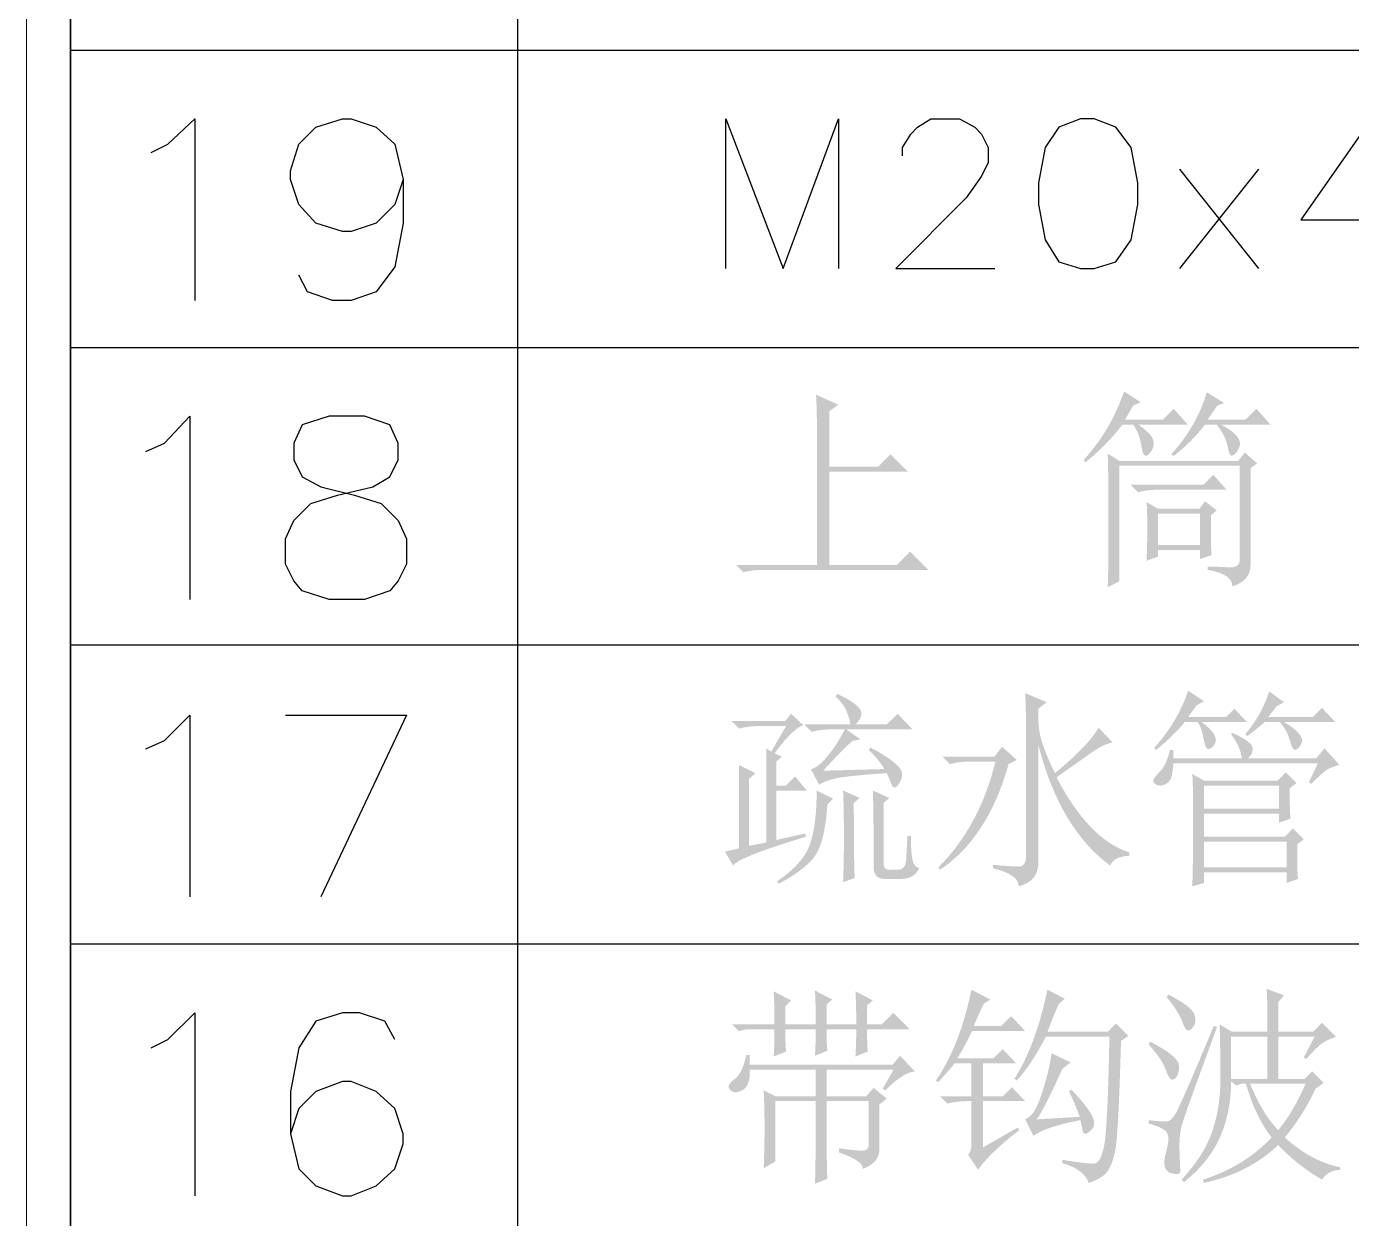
# Model space of a CAD drawing. Header units: millimetres. Extents: x 0 to 841, y 0 to 1189.
# Drawn here: x 672.8 to 706.17, y 170.9 to 200.94 of the extents above; entities that cross this region are included whole.
import ezdxf

# ---------------------------------------------------------------- set-up
doc = ezdxf.new("R2010")
doc.units = ezdxf.units.MM
doc.layers.add('C00-00-00', color=7, linetype='Continuous')
doc.layers.add('CBF-BF-BF', color=7, linetype='Continuous', true_color=0xbfbfbf)

msp = doc.modelspace()

# ---------------------------------------------------------------- hatches: boundary and pattern name
at = {"layer": 'C00-00-00'}
h = msp.add_hatch(color=256, dxfattribs=at)
edge = h.paths.add_edge_path(flags=0)
edge.add_spline(control_points=[(692.685209, 191.658612), (692.685209, 191.658612), (693.246897, 191.408912), (693.246897, 191.408912), (693.246897, 191.408912), (693.018143, 191.242445), (693.018143, 191.242445), (693.018143, 191.242445), (693.018143, 189.848421), (693.018143, 189.848421), (693.018143, 189.848421), (694.245699, 189.848421), (694.245699, 189.848421), (694.245699, 189.848421), (694.557687, 190.160409), (694.557687, 190.160409), (694.557687, 190.160409), (694.994801, 189.723847), (694.994801, 189.723847), (694.994801, 189.723847), (693.018143, 189.723847), (693.018143, 189.723847), (693.018143, 189.723847), (693.018143, 187.372362), (693.018143, 187.372362), (693.018143, 187.372362), (694.724154, 187.372362), (694.724154, 187.372362), (694.724154, 187.372362), (695.057088, 187.705296), (695.057088, 187.705296), (695.057088, 187.705296), (695.515148, 187.247236), (695.515148, 187.247236), (695.515148, 187.247236), (691.353473, 187.247236), (691.353473, 187.247236), (691.172674, 187.247236), (691.006207, 187.226841), (690.854072, 187.184949), (690.854072, 187.184949), (690.666659, 187.372362), (690.666659, 187.372362), (690.666659, 187.372362), (692.706155, 187.372362), (692.706155, 187.372362), (692.706155, 187.372362), (692.706155, 190.868169), (692.706155, 190.868169), (692.706155, 191.117319), (692.698989, 191.3808), (692.685209, 191.658612), (692.685209, 191.658612), (692.685209, 191.658612), (692.685209, 191.658612)], knot_values=[0, 0, 0, 0, 1, 1, 1, 2, 2, 2, 3, 3, 3, 4, 4, 4, 5, 5, 5, 6, 6, 6, 7, 7, 7, 8, 8, 8, 9, 9, 9, 10, 10, 10, 11, 11, 11, 12, 12, 12, 13, 13, 13, 14, 14, 14, 15, 15, 15, 16, 16, 16, 17, 17, 17, 18, 18, 18, 18], degree=3, periodic=1)
h = msp.add_hatch(color=256, dxfattribs=at)
edge = h.paths.add_edge_path(flags=0)
edge.add_spline(control_points=[(701.296785, 188.662206), (701.296785, 188.662206), (701.296785, 187.871763), (701.296785, 187.871763), (701.296785, 187.871763), (702.357875, 187.871763), (702.357875, 187.871763), (702.357875, 187.871763), (702.357875, 188.662206), (702.357875, 188.662206), (702.357875, 188.662206), (701.296785, 188.662206), (701.296785, 188.662206)], knot_values=[0, 0, 0, 0, 1, 1, 1, 2, 2, 2, 3, 3, 3, 4, 4, 4, 4], degree=3, periodic=1)
edge = h.paths.add_edge_path(flags=0)
edge.add_spline(control_points=[(702.545288, 187.33047), (702.697423, 187.33047), (702.871056, 187.323855), (703.065084, 187.310075), (703.259112, 187.296294), (703.356677, 187.365196), (703.356677, 187.517883), (703.356677, 187.517883), (703.356677, 189.869367), (703.356677, 189.869367), (703.356677, 189.869367), (700.318929, 189.869367), (700.318929, 189.869367), (700.318929, 189.869367), (700.318929, 186.956195), (700.318929, 186.956195), (700.318929, 186.956195), (700.027336, 186.810123), (700.027336, 186.810123), (700.041117, 186.935248), (700.048283, 187.479298), (700.048283, 188.443925), (700.048283, 189.408), (700.041117, 189.987327), (700.027336, 190.181355), (700.027336, 190.181355), (700.318929, 189.993942), (700.318929, 189.993942), (700.318929, 189.993942), (703.315336, 189.993942), (703.315336, 189.993942), (703.315336, 189.993942), (703.481803, 190.202301), (703.481803, 190.202301), (703.481803, 190.202301), (703.79379, 189.931655), (703.79379, 189.931655), (703.79379, 189.931655), (703.627323, 189.80708), (703.627323, 189.80708), (703.627323, 189.80708), (703.627323, 187.372362), (703.627323, 187.372362), (703.627323, 187.108881), (703.474637, 186.928083), (703.169815, 186.831069), (703.169815, 187.039428), (702.961455, 187.177783), (702.545288, 187.247236), (702.545288, 187.247236), (702.545288, 187.33047), (702.545288, 187.33047)], knot_values=[0, 0, 0, 0, 1, 1, 1, 2, 2, 2, 3, 3, 3, 4, 4, 4, 5, 5, 5, 6, 6, 6, 7, 7, 7, 8, 8, 8, 9, 9, 9, 10, 10, 10, 11, 11, 11, 12, 12, 12, 13, 13, 13, 14, 14, 14, 15, 15, 15, 16, 16, 16, 17, 17, 17, 17], degree=3, periodic=1)
edge = h.paths.add_edge_path(flags=0)
edge.add_spline(control_points=[(700.609971, 189.390913), (700.609971, 189.390913), (702.441108, 189.390913), (702.441108, 189.390913), (702.441108, 189.390913), (702.690809, 189.640613), (702.690809, 189.640613), (702.690809, 189.640613), (703.023743, 189.265787), (703.023743, 189.265787), (703.023743, 189.265787), (701.296785, 189.265787), (701.296785, 189.265787), (701.115987, 189.265787), (700.94952, 189.24484), (700.797384, 189.203499), (700.797384, 189.203499), (700.609971, 189.390913), (700.609971, 189.390913)], knot_values=[0, 0, 0, 0, 1, 1, 1, 2, 2, 2, 3, 3, 3, 4, 4, 4, 5, 5, 5, 6, 6, 6, 6], degree=3, periodic=1)
edge = h.paths.add_edge_path(flags=0)
edge.add_spline(control_points=[(701.005744, 187.476542), (701.018973, 187.67057), (701.026138, 187.937358), (701.026138, 188.277458), (701.026138, 188.617006), (701.018973, 188.842453), (701.005744, 188.953799), (701.005744, 188.953799), (701.296785, 188.787332), (701.296785, 188.787332), (701.296785, 188.787332), (702.33748, 188.787332), (702.33748, 188.787332), (702.33748, 188.787332), (702.483, 188.974745), (702.483, 188.974745), (702.483, 188.974745), (702.774042, 188.745439), (702.774042, 188.745439), (702.774042, 188.745439), (702.628521, 188.620865), (702.628521, 188.620865), (702.628521, 188.620865), (702.628521, 187.934051), (702.628521, 187.934051), (702.628521, 187.850817), (702.635136, 187.746637), (702.649467, 187.622063), (702.649467, 187.622063), (702.357875, 187.517883), (702.357875, 187.517883), (702.357875, 187.517883), (702.357875, 187.746637), (702.357875, 187.746637), (702.357875, 187.746637), (701.296785, 187.746637), (701.296785, 187.746637), (701.296785, 187.746637), (701.296785, 187.58017), (701.296785, 187.58017), (701.296785, 187.58017), (701.005744, 187.476542), (701.005744, 187.476542)], knot_values=[0, 0, 0, 0, 1, 1, 1, 2, 2, 2, 3, 3, 3, 4, 4, 4, 5, 5, 5, 6, 6, 6, 7, 7, 7, 8, 8, 8, 9, 9, 9, 10, 10, 10, 11, 11, 11, 12, 12, 12, 13, 13, 13, 14, 14, 14, 14], degree=3, periodic=1)
edge = h.paths.add_edge_path(flags=0)
edge.add_spline(control_points=[(700.443504, 191.741846), (700.443504, 191.741846), (700.859671, 191.47175), (700.859671, 191.47175), (700.859671, 191.47175), (700.672809, 191.388517), (700.672809, 191.388517), (700.617137, 191.290952), (700.547684, 191.172992), (700.46445, 191.034636), (700.46445, 191.034636), (701.421911, 191.034636), (701.421911, 191.034636), (701.421911, 191.034636), (701.692007, 191.305283), (701.692007, 191.305283), (701.692007, 191.305283), (702.045887, 190.909511), (702.045887, 190.909511), (702.045887, 190.909511), (700.797384, 190.909511), (700.797384, 190.909511), (700.93629, 190.812497), (701.039919, 190.722097), (701.109372, 190.638864), (701.178825, 190.55563), (701.203079, 190.465782), (701.182132, 190.368768), (701.161186, 190.271755), (701.112679, 190.195136), (701.036612, 190.140014), (700.960544, 190.084341), (700.908178, 190.157102), (700.880618, 190.358295), (700.853057, 190.558938), (700.783604, 190.743044), (700.672809, 190.909511), (700.672809, 190.909511), (700.402163, 190.909511), (700.402163, 190.909511), (700.151911, 190.576577), (699.839923, 190.257423), (699.465648, 189.952601), (699.465648, 189.952601), (699.424307, 190.014888), (699.424307, 190.014888), (699.659676, 190.278369), (699.857011, 190.545157), (700.016863, 190.815804), (700.176716, 191.086451), (700.318929, 191.395131), (700.443504, 191.741846), (700.443504, 191.741846), (700.443504, 191.741846), (700.443504, 191.741846)], knot_values=[0, 0, 0, 0, 1, 1, 1, 2, 2, 2, 3, 3, 3, 4, 4, 4, 5, 5, 5, 6, 6, 6, 7, 7, 7, 8, 8, 8, 9, 9, 9, 10, 10, 10, 11, 11, 11, 12, 12, 12, 13, 13, 13, 14, 14, 14, 15, 15, 15, 16, 16, 16, 17, 17, 17, 18, 18, 18, 18], degree=3, periodic=1)
edge = h.paths.add_edge_path(flags=0)
edge.add_spline(control_points=[(702.524342, 191.721451), (702.524342, 191.721451), (702.961455, 191.450804), (702.961455, 191.450804), (702.961455, 191.450804), (702.794988, 191.388517), (702.794988, 191.388517), (702.794988, 191.388517), (702.545288, 191.034636), (702.545288, 191.034636), (702.545288, 191.034636), (703.502749, 191.034636), (703.502749, 191.034636), (703.502749, 191.034636), (703.772844, 191.305283), (703.772844, 191.305283), (703.772844, 191.305283), (704.126724, 190.909511), (704.126724, 190.909511), (704.126724, 190.909511), (702.878222, 190.909511), (702.878222, 190.909511), (703.044689, 190.826277), (703.172571, 190.735878), (703.26297, 190.638864), (703.353369, 190.54185), (703.38093, 190.444836), (703.346204, 190.347822), (703.311477, 190.250808), (703.26297, 190.181355), (703.200683, 190.139463), (703.137844, 190.097571), (703.096503, 190.132297), (703.075557, 190.243643), (703.054611, 190.354437), (703.023743, 190.461924), (702.982401, 190.566104), (702.940509, 190.670283), (702.871056, 190.784936), (702.774042, 190.909511), (702.774042, 190.909511), (702.483, 190.909511), (702.483, 190.909511), (702.24708, 190.604137), (701.983048, 190.340656), (701.692007, 190.119068), (701.692007, 190.119068), (701.629719, 190.160409), (701.629719, 190.160409), (702.059667, 190.632249), (702.357875, 191.152597), (702.524342, 191.721451), (702.524342, 191.721451), (702.524342, 191.721451), (702.524342, 191.721451)], knot_values=[0, 0, 0, 0, 1, 1, 1, 2, 2, 2, 3, 3, 3, 4, 4, 4, 5, 5, 5, 6, 6, 6, 7, 7, 7, 8, 8, 8, 9, 9, 9, 10, 10, 10, 11, 11, 11, 12, 12, 12, 13, 13, 13, 14, 14, 14, 15, 15, 15, 16, 16, 16, 17, 17, 17, 18, 18, 18, 18], degree=3, periodic=1)
h = msp.add_hatch(color=256, dxfattribs=at)
edge = h.paths.add_edge_path(flags=0)
edge.add_spline(control_points=[(705.094781, 181.895312), (705.094781, 181.895312), (705.323535, 182.373767), (705.323535, 182.373767), (705.323535, 182.373767), (701.682207, 182.373767), (701.682207, 182.373767), (701.667876, 182.151627), (701.640315, 182.009413), (701.598974, 181.947126), (701.557081, 181.884839), (701.498101, 181.843497), (701.422034, 181.822551), (701.345415, 181.801605), (701.279269, 181.811527), (701.224147, 181.853419), (701.168475, 181.895312), (701.158002, 181.940511), (701.192728, 181.989018), (701.227455, 182.037525), (701.275962, 182.092647), (701.3388, 182.155485), (701.401087, 182.217773), (701.452902, 182.297699), (701.494794, 182.394713), (701.536135, 182.491727), (701.570862, 182.595355), (701.598974, 182.706701), (701.598974, 182.706701), (701.682207, 182.706701), (701.682207, 182.706701), (701.682207, 182.706701), (701.682207, 182.498892), (701.682207, 182.498892), (701.682207, 182.498892), (703.409165, 182.498892), (703.409165, 182.498892), (703.394833, 182.595906), (703.367272, 182.69292), (703.325931, 182.789934), (703.284039, 182.886948), (703.221752, 182.991128), (703.138518, 183.102473), (703.138518, 183.102473), (703.159464, 183.143814), (703.159464, 183.143814), (703.506179, 182.991128), (703.679811, 182.859387), (703.679811, 182.748593), (703.679811, 182.637247), (703.637919, 182.554014), (703.554686, 182.498892), (703.554686, 182.498892), (705.282194, 182.498892), (705.282194, 182.498892), (705.282194, 182.498892), (705.490002, 182.748593), (705.490002, 182.748593), (705.490002, 182.748593), (705.864829, 182.332425), (705.864829, 182.332425), (705.711591, 182.290533), (705.600797, 182.245333), (705.531344, 182.196826), (705.46189, 182.148319), (705.337316, 182.033667), (705.157068, 181.853971), (705.157068, 181.853971), (705.094781, 181.895312), (705.094781, 181.895312)], knot_values=[0, 0, 0, 0, 1, 1, 1, 2, 2, 2, 3, 3, 3, 4, 4, 4, 5, 5, 5, 6, 6, 6, 7, 7, 7, 8, 8, 8, 9, 9, 9, 10, 10, 10, 11, 11, 11, 12, 12, 12, 13, 13, 13, 14, 14, 14, 15, 15, 15, 16, 16, 16, 17, 17, 17, 18, 18, 18, 19, 19, 19, 20, 20, 20, 21, 21, 21, 22, 22, 22, 23, 23, 23, 23], degree=3, periodic=1)
edge = h.paths.add_edge_path(flags=0)
edge.add_spline(control_points=[(704.803188, 180.334821), (704.803188, 180.182135), (704.803188, 180.026141), (704.803188, 179.866288), (704.803188, 179.706987), (704.809803, 179.571939), (704.824134, 179.460594), (704.824134, 179.460594), (704.533093, 179.356414), (704.533093, 179.356414), (704.533093, 179.356414), (704.533093, 179.627061), (704.533093, 179.627061), (704.533093, 179.627061), (702.452255, 179.627061), (702.452255, 179.627061), (702.452255, 179.627061), (702.452255, 179.356414), (702.452255, 179.356414), (702.452255, 179.356414), (702.160662, 179.273181), (702.160662, 179.273181), (702.174442, 179.745021), (702.181608, 180.285763), (702.181608, 180.89651), (702.181608, 181.506705), (702.174442, 181.909092), (702.160662, 182.103671), (702.160662, 182.103671), (702.452255, 181.937204), (702.452255, 181.937204), (702.452255, 181.937204), (704.303787, 181.937204), (704.303787, 181.937204), (704.303787, 181.937204), (704.512146, 182.145012), (704.512146, 182.145012), (704.512146, 182.145012), (704.782793, 181.874365), (704.782793, 181.874365), (704.782793, 181.874365), (704.616326, 181.749791), (704.616326, 181.749791), (704.616326, 181.749791), (704.616326, 181.333623), (704.616326, 181.333623), (704.616326, 181.208497), (704.622941, 181.090537), (704.636721, 180.979743), (704.636721, 180.979743), (704.345679, 180.875563), (704.345679, 180.875563), (704.345679, 180.875563), (704.345679, 181.104869), (704.345679, 181.104869), (704.345679, 181.104869), (702.452255, 181.104869), (702.452255, 181.104869), (702.452255, 181.104869), (702.452255, 180.522234), (702.452255, 180.522234), (702.452255, 180.522234), (704.4912, 180.522234), (704.4912, 180.522234), (704.4912, 180.522234), (704.69956, 180.730043), (704.69956, 180.730043), (704.69956, 180.730043), (704.969655, 180.459396), (704.969655, 180.459396), (704.969655, 180.459396), (704.803188, 180.334821), (704.803188, 180.334821)], knot_values=[0, 0, 0, 0, 1, 1, 1, 2, 2, 2, 3, 3, 3, 4, 4, 4, 5, 5, 5, 6, 6, 6, 7, 7, 7, 8, 8, 8, 9, 9, 9, 10, 10, 10, 11, 11, 11, 12, 12, 12, 13, 13, 13, 14, 14, 14, 15, 15, 15, 16, 16, 16, 17, 17, 17, 18, 18, 18, 19, 19, 19, 20, 20, 20, 21, 21, 21, 22, 22, 22, 23, 23, 23, 24, 24, 24, 24], degree=3, periodic=1)
edge = h.paths.add_edge_path(flags=0)
edge.add_spline(control_points=[(702.452255, 181.812078), (702.452255, 181.812078), (702.452255, 181.229444), (702.452255, 181.229444), (702.452255, 181.229444), (704.345679, 181.229444), (704.345679, 181.229444), (704.345679, 181.229444), (704.345679, 181.812078), (704.345679, 181.812078), (704.345679, 181.812078), (702.452255, 181.812078), (702.452255, 181.812078)], knot_values=[0, 0, 0, 0, 1, 1, 1, 2, 2, 2, 3, 3, 3, 4, 4, 4, 4], degree=3, periodic=1)
edge = h.paths.add_edge_path(flags=0)
edge.add_spline(control_points=[(702.452255, 180.397109), (702.452255, 180.397109), (702.452255, 179.752187), (702.452255, 179.752187), (702.452255, 179.752187), (704.533093, 179.752187), (704.533093, 179.752187), (704.533093, 179.752187), (704.533093, 180.397109), (704.533093, 180.397109), (704.533093, 180.397109), (702.452255, 180.397109), (702.452255, 180.397109)], knot_values=[0, 0, 0, 0, 1, 1, 1, 2, 2, 2, 3, 3, 3, 4, 4, 4, 4], degree=3, periodic=1)
edge = h.paths.add_edge_path(flags=0)
edge.add_spline(control_points=[(702.056482, 184.204904), (702.056482, 184.204904), (702.452255, 183.934808), (702.452255, 183.934808), (702.452255, 183.934808), (702.264842, 183.830629), (702.264842, 183.830629), (702.264842, 183.830629), (702.056482, 183.539036), (702.056482, 183.539036), (702.056482, 183.539036), (703.013943, 183.539036), (703.013943, 183.539036), (703.013943, 183.539036), (703.221752, 183.747395), (703.221752, 183.747395), (703.221752, 183.747395), (703.534291, 183.414461), (703.534291, 183.414461), (703.534291, 183.414461), (702.389416, 183.414461), (702.389416, 183.414461), (702.542103, 183.303115), (702.646283, 183.202794), (702.701956, 183.112395), (702.757077, 183.021996), (702.76755, 182.942621), (702.732824, 182.873168), (702.698097, 182.803714), (702.652897, 182.759066), (702.597776, 182.73812), (702.542103, 182.717174), (702.504069, 182.748042), (702.483123, 182.831275), (702.462177, 182.914509), (702.437923, 183.018688), (702.410363, 183.143814), (702.382802, 183.268389), (702.34091, 183.358788), (702.285788, 183.414461), (702.285788, 183.414461), (701.973249, 183.414461), (701.973249, 183.414461), (701.793002, 183.192321), (701.550467, 182.956401), (701.245094, 182.706701), (701.245094, 182.706701), (701.203752, 182.769539), (701.203752, 182.769539), (701.39778, 182.977347), (701.567554, 183.206102), (701.713075, 183.455802), (701.858596, 183.705503), (701.973249, 183.955203), (702.056482, 184.204904), (702.056482, 184.204904), (702.056482, 184.204904), (702.056482, 184.204904)], knot_values=[0, 0, 0, 0, 1, 1, 1, 2, 2, 2, 3, 3, 3, 4, 4, 4, 5, 5, 5, 6, 6, 6, 7, 7, 7, 8, 8, 8, 9, 9, 9, 10, 10, 10, 11, 11, 11, 12, 12, 12, 13, 13, 13, 14, 14, 14, 15, 15, 15, 16, 16, 16, 17, 17, 17, 18, 18, 18, 19, 19, 19, 19], degree=3, periodic=1)
edge = h.paths.add_edge_path(flags=0)
edge.add_spline(control_points=[(704.095979, 184.184509), (704.095979, 184.184509), (704.470254, 183.913862), (704.470254, 183.913862), (704.470254, 183.913862), (704.283392, 183.809682), (704.283392, 183.809682), (704.283392, 183.809682), (704.075033, 183.539036), (704.075033, 183.539036), (704.075033, 183.539036), (705.198961, 183.539036), (705.198961, 183.539036), (705.198961, 183.539036), (705.427715, 183.768341), (705.427715, 183.768341), (705.427715, 183.768341), (705.760649, 183.414461), (705.760649, 183.414461), (705.760649, 183.414461), (704.470254, 183.414461), (704.470254, 183.414461), (704.650502, 183.303115), (704.775627, 183.206102), (704.845081, 183.122868), (704.914534, 183.039635), (704.938787, 182.963567), (704.917841, 182.894114), (704.896895, 182.824661), (704.855002, 182.768988), (704.792715, 182.727647), (704.730428, 182.685754), (704.678613, 182.73812), (704.636721, 182.883641), (704.594829, 183.029161), (704.553488, 183.136648), (704.512146, 183.206102), (704.470254, 183.275555), (704.421747, 183.345008), (704.366626, 183.414461), (704.366626, 183.414461), (703.991799, 183.414461), (703.991799, 183.414461), (703.839113, 183.289335), (703.693592, 183.171375), (703.554686, 183.060581), (703.554686, 183.060581), (703.492398, 183.102473), (703.492398, 183.102473), (703.672646, 183.324062), (703.807693, 183.525255), (703.898093, 183.705503), (703.988492, 183.88575), (704.054087, 184.045602), (704.095979, 184.184509), (704.095979, 184.184509), (704.095979, 184.184509), (704.095979, 184.184509)], knot_values=[0, 0, 0, 0, 1, 1, 1, 2, 2, 2, 3, 3, 3, 4, 4, 4, 5, 5, 5, 6, 6, 6, 7, 7, 7, 8, 8, 8, 9, 9, 9, 10, 10, 10, 11, 11, 11, 12, 12, 12, 13, 13, 13, 14, 14, 14, 15, 15, 15, 16, 16, 16, 17, 17, 17, 18, 18, 18, 19, 19, 19, 19], degree=3, periodic=1)
h = msp.add_hatch(color=256, dxfattribs=at)
edge = h.paths.add_edge_path(flags=0)
edge.add_spline(control_points=[(691.554949, 182.665359), (691.554949, 182.665359), (691.929776, 183.310281), (691.929776, 183.310281), (691.929776, 183.310281), (691.242962, 183.310281), (691.242962, 183.310281), (691.062163, 183.310281), (690.895696, 183.289335), (690.743561, 183.247994), (690.743561, 183.247994), (690.556147, 183.435407), (690.556147, 183.435407), (690.556147, 183.435407), (691.90883, 183.435407), (691.90883, 183.435407), (691.90883, 183.435407), (692.05435, 183.622269), (692.05435, 183.622269), (692.05435, 183.622269), (692.36689, 183.331227), (692.36689, 183.331227), (692.200423, 183.289335), (691.957337, 183.053415), (691.638183, 182.623467), (691.638183, 182.623467), (691.825596, 182.540234), (691.825596, 182.540234), (691.825596, 182.540234), (691.680075, 182.415659), (691.680075, 182.415659), (691.680075, 182.415659), (691.680075, 181.812078), (691.680075, 181.812078), (691.680075, 181.812078), (691.929776, 181.812078), (691.929776, 181.812078), (691.929776, 181.812078), (692.15853, 182.040833), (692.15853, 182.040833), (692.15853, 182.040833), (692.450123, 181.687504), (692.450123, 181.687504), (692.450123, 181.687504), (691.680075, 181.687504), (691.680075, 181.687504), (691.680075, 181.687504), (691.680075, 180.439001), (691.680075, 180.439001), (691.680075, 180.439001), (692.408231, 180.605468), (692.408231, 180.605468), (692.408231, 180.605468), (692.429177, 180.522234), (692.429177, 180.522234), (691.277688, 180.174969), (690.667493, 179.932434), (690.59804, 179.793528), (690.59804, 179.793528), (690.38968, 180.147408), (690.38968, 180.147408), (690.38968, 180.147408), (690.743561, 180.230642), (690.743561, 180.230642), (690.743561, 180.230642), (690.743561, 182.332425), (690.743561, 182.332425), (690.743561, 182.332425), (691.159728, 182.124066), (691.159728, 182.124066), (691.159728, 182.124066), (690.993261, 181.978545), (690.993261, 181.978545), (690.993261, 181.978545), (690.993261, 180.292929), (690.993261, 180.292929), (690.993261, 180.292929), (691.430375, 180.376162), (691.430375, 180.376162), (691.430375, 180.376162), (691.430375, 182.748593), (691.430375, 182.748593), (691.430375, 182.748593), (691.554949, 182.665359), (691.554949, 182.665359)], knot_values=[0, 0, 0, 0, 1, 1, 1, 2, 2, 2, 3, 3, 3, 4, 4, 4, 5, 5, 5, 6, 6, 6, 7, 7, 7, 8, 8, 8, 9, 9, 9, 10, 10, 10, 11, 11, 11, 12, 12, 12, 13, 13, 13, 14, 14, 14, 15, 15, 15, 16, 16, 16, 17, 17, 17, 18, 18, 18, 19, 19, 19, 20, 20, 20, 21, 21, 21, 22, 22, 22, 23, 23, 23, 24, 24, 24, 25, 25, 25, 26, 26, 26, 27, 27, 27, 28, 28, 28, 28], degree=3, periodic=1)
edge = h.paths.add_edge_path(flags=0)
edge.add_spline(control_points=[(694.114793, 181.687504), (694.114793, 181.687504), (694.530961, 181.50009), (694.530961, 181.50009), (694.530961, 181.50009), (694.384889, 181.374964), (694.384889, 181.374964), (694.384889, 181.374964), (694.384889, 179.897708), (694.384889, 179.897708), (694.371108, 179.745572), (694.433396, 179.676119), (694.572302, 179.689348), (694.572302, 179.689348), (694.759715, 179.689348), (694.759715, 179.689348), (694.88429, 179.70368), (694.950436, 179.797386), (694.95705, 179.970468), (694.963665, 180.14355), (694.974138, 180.33427), (694.988469, 180.542629), (694.988469, 180.542629), (695.071703, 180.542629), (695.071703, 180.542629), (695.071703, 180.33427), (695.081625, 180.154023), (695.102571, 180.001336), (695.123517, 179.848649), (695.182497, 179.758801), (695.280062, 179.73124), (695.210609, 179.564773), (695.071703, 179.474925), (694.863895, 179.460594), (694.863895, 179.460594), (694.510015, 179.460594), (694.510015, 179.460594), (694.232202, 179.433033), (694.107627, 179.558159), (694.135188, 179.83542), (694.135188, 180.722877), (694.128022, 181.340238), (694.114793, 181.687504), (694.114793, 181.687504), (694.114793, 181.687504), (694.114793, 181.687504)], knot_values=[0, 0, 0, 0, 1, 1, 1, 2, 2, 2, 3, 3, 3, 4, 4, 4, 5, 5, 5, 6, 6, 6, 7, 7, 7, 8, 8, 8, 9, 9, 9, 10, 10, 10, 11, 11, 11, 12, 12, 12, 13, 13, 13, 14, 14, 14, 15, 15, 15, 15], degree=3, periodic=1)
edge = h.paths.add_edge_path(flags=0)
edge.add_spline(control_points=[(692.866291, 182.186905), (692.866291, 182.186905), (694.405835, 182.228246), (694.405835, 182.228246), (694.308821, 182.394713), (694.177081, 182.554014), (694.010613, 182.706701), (694.010613, 182.706701), (694.051955, 182.769539), (694.051955, 182.769539), (694.301655, 182.644413), (694.513322, 182.508814), (694.686955, 182.363293), (694.860036, 182.217773), (694.89807, 182.065086), (694.801056, 181.905785), (694.704042, 181.745932), (694.634589, 181.718372), (694.593248, 181.822551), (694.551356, 181.92618), (694.510015, 182.027052), (694.468122, 182.124066), (694.038174, 182.096505), (693.684294, 182.065086), (693.407033, 182.030359), (693.12922, 181.995633), (692.914246, 181.930038), (692.762111, 181.833024), (692.762111, 181.833024), (692.553752, 182.228246), (692.553752, 182.228246), (692.664546, 182.242026), (692.803452, 182.349513), (692.969919, 182.550707), (693.136386, 182.7519), (693.281907, 182.977347), (693.407033, 183.227048), (693.407033, 183.227048), (693.074099, 183.227048), (693.074099, 183.227048), (692.8933, 183.227048), (692.726833, 183.206102), (692.574698, 183.16476), (692.574698, 183.16476), (692.387285, 183.352174), (692.387285, 183.352174), (692.387285, 183.352174), (693.552554, 183.352174), (693.552554, 183.352174), (693.524993, 183.476748), (693.490266, 183.59085), (693.448374, 183.69503), (693.406482, 183.799209), (693.316633, 183.920477), (693.178278, 184.059383), (693.178278, 184.059383), (693.21962, 184.12167), (693.21962, 184.12167), (693.46932, 184.010325), (693.649567, 183.896223), (693.760913, 183.778263), (693.871707, 183.660303), (693.844146, 183.518641), (693.677679, 183.352174), (693.677679, 183.352174), (694.468122, 183.352174), (694.468122, 183.352174), (694.468122, 183.352174), (694.738769, 183.622269), (694.738769, 183.622269), (694.738769, 183.622269), (695.113595, 183.227048), (695.113595, 183.227048), (695.113595, 183.227048), (693.448925, 183.227048), (693.448925, 183.227048), (693.448925, 183.227048), (693.802254, 182.977347), (693.802254, 182.977347), (693.802254, 182.977347), (693.594446, 182.936006), (693.594446, 182.936006), (693.316633, 182.671974), (693.074099, 182.422273), (692.866291, 182.186905), (692.866291, 182.186905), (692.866291, 182.186905), (692.866291, 182.186905)], knot_values=[0, 0, 0, 0, 1, 1, 1, 2, 2, 2, 3, 3, 3, 4, 4, 4, 5, 5, 5, 6, 6, 6, 7, 7, 7, 8, 8, 8, 9, 9, 9, 10, 10, 10, 11, 11, 11, 12, 12, 12, 13, 13, 13, 14, 14, 14, 15, 15, 15, 16, 16, 16, 17, 17, 17, 18, 18, 18, 19, 19, 19, 20, 20, 20, 21, 21, 21, 22, 22, 22, 23, 23, 23, 24, 24, 24, 25, 25, 25, 26, 26, 26, 27, 27, 27, 28, 28, 28, 29, 29, 29, 29], degree=3, periodic=1)
edge = h.paths.add_edge_path(flags=0)
edge.add_spline(control_points=[(692.699824, 181.687504), (692.699824, 181.687504), (693.115991, 181.479144), (693.115991, 181.479144), (693.115991, 181.479144), (692.969919, 181.333623), (692.969919, 181.333623), (692.928027, 180.709096), (692.824398, 180.279148), (692.657931, 180.043228), (692.491464, 179.807308), (692.186091, 179.571939), (691.742363, 179.336019), (691.742363, 179.336019), (691.701021, 179.398306), (691.701021, 179.398306), (692.130969, 179.689899), (692.404923, 179.994721), (692.522883, 180.313875), (692.640844, 180.632477), (692.699824, 181.090537), (692.699824, 181.687504), (692.699824, 181.687504), (692.699824, 181.687504), (692.699824, 181.687504)], knot_values=[0, 0, 0, 0, 1, 1, 1, 2, 2, 2, 3, 3, 3, 4, 4, 4, 5, 5, 5, 6, 6, 6, 7, 7, 7, 8, 8, 8, 8], degree=3, periodic=1)
edge = h.paths.add_edge_path(flags=0)
edge.add_spline(control_points=[(693.365692, 181.687504), (693.365692, 181.687504), (693.781859, 181.50009), (693.781859, 181.50009), (693.781859, 181.50009), (693.635787, 181.374964), (693.635787, 181.374964), (693.635787, 180.459396), (693.642402, 179.828254), (693.656733, 179.48154), (693.656733, 179.48154), (693.365692, 179.37736), (693.365692, 179.37736), (693.378921, 179.697065), (693.386087, 180.081262), (693.386087, 180.532156), (693.386087, 180.98305), (693.378921, 181.367799), (693.365692, 181.687504), (693.365692, 181.687504), (693.365692, 181.687504), (693.365692, 181.687504)], knot_values=[0, 0, 0, 0, 1, 1, 1, 2, 2, 2, 3, 3, 3, 4, 4, 4, 5, 5, 5, 6, 6, 6, 7, 7, 7, 7], degree=3, periodic=1)
h = msp.add_hatch(color=256, dxfattribs=at)
edge = h.paths.add_edge_path(flags=0)
edge.add_spline(control_points=[(697.95059, 184.142616), (697.95059, 184.142616), (698.491332, 183.913862), (698.491332, 183.913862), (698.491332, 183.913862), (698.283524, 183.747395), (698.283524, 183.747395), (698.269192, 183.428241), (698.296753, 183.157595), (698.366206, 182.936006), (698.43566, 182.713866), (698.546454, 182.44322), (698.699692, 182.124066), (699.240434, 182.567794), (699.608094, 182.949235), (699.802122, 183.26894), (699.802122, 183.26894), (700.156002, 182.894114), (700.156002, 182.894114), (700.017096, 182.879782), (699.840156, 182.796549), (699.625182, 182.644413), (699.410208, 182.491727), (699.115308, 182.283918), (698.741033, 182.020438), (699.281775, 180.979743), (699.89197, 180.34805), (700.57217, 180.126462), (700.57217, 180.126462), (700.57217, 180.043228), (700.57217, 180.043228), (700.308689, 180.029448), (700.148837, 179.946214), (700.093715, 179.793528), (699.247048, 180.417504), (698.644019, 181.430637), (698.283524, 182.831826), (698.283524, 182.831826), (698.283524, 179.918654), (698.283524, 179.918654), (698.296753, 179.571939), (698.130286, 179.356965), (697.784123, 179.273181), (697.797352, 179.46776), (697.582378, 179.620446), (697.13865, 179.73124), (697.13865, 179.73124), (697.13865, 179.814474), (697.13865, 179.814474), (697.457804, 179.786913), (697.676085, 179.772582), (697.794045, 179.772582), (697.912005, 179.772582), (697.970985, 179.855815), (697.970985, 180.022833), (697.970985, 180.022833), (697.970985, 183.372569), (697.970985, 183.372569), (697.970985, 183.63605), (697.963819, 183.892916), (697.95059, 184.142616), (697.95059, 184.142616), (697.95059, 184.142616), (697.95059, 184.142616)], knot_values=[0, 0, 0, 0, 1, 1, 1, 2, 2, 2, 3, 3, 3, 4, 4, 4, 5, 5, 5, 6, 6, 6, 7, 7, 7, 8, 8, 8, 9, 9, 9, 10, 10, 10, 11, 11, 11, 12, 12, 12, 13, 13, 13, 14, 14, 14, 15, 15, 15, 16, 16, 16, 17, 17, 17, 18, 18, 18, 19, 19, 19, 20, 20, 20, 21, 21, 21, 21], degree=3, periodic=1)
edge = h.paths.add_edge_path(flags=0)
edge.add_spline(control_points=[(695.806914, 179.689348), (695.806914, 179.689348), (695.765573, 179.752187), (695.765573, 179.752187), (696.459002, 180.445615), (696.937456, 181.333072), (697.201488, 182.415659), (697.201488, 182.415659), (696.556015, 182.415659), (696.556015, 182.415659), (696.375768, 182.415659), (696.209301, 182.394713), (696.056614, 182.353372), (696.056614, 182.353372), (695.869752, 182.540234), (695.869752, 182.540234), (695.869752, 182.540234), (697.180542, 182.540234), (697.180542, 182.540234), (697.180542, 182.540234), (697.367956, 182.789934), (697.367956, 182.789934), (697.367956, 182.789934), (697.742231, 182.457), (697.742231, 182.457), (697.742231, 182.457), (697.534423, 182.353372), (697.534423, 182.353372), (697.187157, 181.118649), (696.611688, 180.230642), (695.806914, 179.689348), (695.806914, 179.689348), (695.806914, 179.689348), (695.806914, 179.689348)], knot_values=[0, 0, 0, 0, 1, 1, 1, 2, 2, 2, 3, 3, 3, 4, 4, 4, 5, 5, 5, 6, 6, 6, 7, 7, 7, 8, 8, 8, 9, 9, 9, 10, 10, 10, 11, 11, 11, 11], degree=3, periodic=1)
h = msp.add_hatch(color=256, dxfattribs=at)
edge = h.paths.add_edge_path(flags=0)
edge.add_spline(control_points=[(691.616457, 174.983676), (691.630238, 175.163924), (691.637403, 175.392678), (691.637403, 175.67049), (691.637403, 175.67049), (690.929643, 175.67049), (690.929643, 175.67049), (690.929643, 175.67049), (690.742781, 175.628598), (690.742781, 175.628598), (690.742781, 175.628598), (690.576314, 175.795065), (690.576314, 175.795065), (690.576314, 175.795065), (691.637403, 175.795065), (691.637403, 175.795065), (691.637403, 176.114219), (691.630238, 176.39148), (691.616457, 176.6274), (691.616457, 176.6274), (692.053571, 176.398646), (692.053571, 176.398646), (692.053571, 176.398646), (691.90805, 176.253125), (691.90805, 176.253125), (691.90805, 176.253125), (691.90805, 175.795065), (691.90805, 175.795065), (691.90805, 175.795065), (692.677547, 175.795065), (692.677547, 175.795065), (692.677547, 176.127999), (692.670381, 176.412426), (692.657152, 176.648346), (692.657152, 176.648346), (693.093714, 176.419592), (693.093714, 176.419592), (693.093714, 176.419592), (692.948193, 176.294466), (692.948193, 176.294466), (692.948193, 176.294466), (692.948193, 175.795065), (692.948193, 175.795065), (692.948193, 175.795065), (693.697295, 175.795065), (693.697295, 175.795065), (693.697295, 176.114219), (693.690129, 176.39148), (693.676349, 176.6274), (693.676349, 176.6274), (694.113462, 176.398646), (694.113462, 176.398646), (694.113462, 176.398646), (693.967942, 176.274071), (693.967942, 176.274071), (693.967942, 176.274071), (693.967942, 175.795065), (693.967942, 175.795065), (693.967942, 175.795065), (694.342217, 175.795065), (694.342217, 175.795065), (694.342217, 175.795065), (694.63381, 176.086658), (694.63381, 176.086658), (694.63381, 176.086658), (695.049977, 175.67049), (695.049977, 175.67049), (695.049977, 175.67049), (693.967942, 175.67049), (693.967942, 175.67049), (693.967942, 175.448351), (693.974556, 175.260938), (693.988888, 175.108802), (693.988888, 175.108802), (693.676349, 174.983676), (693.676349, 174.983676), (693.690129, 175.205265), (693.697295, 175.43457), (693.697295, 175.67049), (693.697295, 175.67049), (692.948193, 175.67049), (692.948193, 175.67049), (692.948193, 175.462131), (692.954808, 175.281884), (692.969139, 175.129197), (692.969139, 175.129197), (692.657152, 175.004622), (692.657152, 175.004622), (692.670381, 175.226211), (692.677547, 175.448351), (692.677547, 175.67049), (692.677547, 175.67049), (691.90805, 175.67049), (691.90805, 175.67049), (691.90805, 175.489692), (691.914665, 175.30283), (691.928445, 175.108802), (691.928445, 175.108802), (691.616457, 174.983676), (691.616457, 174.983676)], knot_values=[0, 0, 0, 0, 1, 1, 1, 2, 2, 2, 3, 3, 3, 4, 4, 4, 5, 5, 5, 6, 6, 6, 7, 7, 7, 8, 8, 8, 9, 9, 9, 10, 10, 10, 11, 11, 11, 12, 12, 12, 13, 13, 13, 14, 14, 14, 15, 15, 15, 16, 16, 16, 17, 17, 17, 18, 18, 18, 19, 19, 19, 20, 20, 20, 21, 21, 21, 22, 22, 22, 23, 23, 23, 24, 24, 24, 25, 25, 25, 26, 26, 26, 27, 27, 27, 28, 28, 28, 29, 29, 29, 30, 30, 30, 31, 31, 31, 32, 32, 32, 33, 33, 33, 33], degree=3, periodic=1)
edge = h.paths.add_edge_path(flags=0)
edge.add_spline(control_points=[(692.948193, 173.860299), (692.948193, 172.819605), (692.954808, 172.167517), (692.969139, 171.904036), (692.969139, 171.904036), (692.657152, 171.778911), (692.657152, 171.778911), (692.670381, 172.111845), (692.677547, 172.805273), (692.677547, 173.860299), (692.677547, 173.860299), (691.658349, 173.860299), (691.658349, 173.860299), (691.658349, 173.860299), (691.658349, 172.34115), (691.658349, 172.34115), (691.658349, 172.34115), (691.366757, 172.174683), (691.366757, 172.174683), (691.380537, 172.548958), (691.387703, 172.892365), (691.387703, 173.204353), (691.387703, 173.516341), (691.380537, 173.825022), (691.366757, 174.130395), (691.366757, 174.130395), (691.658349, 173.984874), (691.658349, 173.984874), (691.658349, 173.984874), (692.677547, 173.984874), (692.677547, 173.984874), (692.677547, 173.984874), (692.677547, 174.650742), (692.677547, 174.650742), (692.677547, 174.650742), (691.012876, 174.650742), (691.012876, 174.650742), (691.026657, 174.387261), (690.967677, 174.216936), (690.835936, 174.140868), (690.704196, 174.0648), (690.600016, 174.0648), (690.523948, 174.140868), (690.447881, 174.216936), (690.478749, 174.304028), (690.617655, 174.401042), (690.756561, 174.498056), (690.86019, 174.705864), (690.929643, 175.025569), (690.929643, 175.025569), (691.012876, 175.025569), (691.012876, 175.025569), (691.012876, 175.025569), (691.012876, 174.775868), (691.012876, 174.775868), (691.012876, 174.775868), (694.612863, 174.775868), (694.612863, 174.775868), (694.612863, 174.775868), (694.800277, 175.004622), (694.800277, 175.004622), (694.800277, 175.004622), (695.174552, 174.609401), (695.174552, 174.609401), (694.980524, 174.595069), (694.730823, 174.435768), (694.42545, 174.130395), (694.42545, 174.130395), (694.363163, 174.172287), (694.363163, 174.172287), (694.363163, 174.172287), (694.63381, 174.650742), (694.63381, 174.650742), (694.63381, 174.650742), (692.948193, 174.650742), (692.948193, 174.650742), (692.948193, 174.650742), (692.948193, 173.984874), (692.948193, 173.984874), (692.948193, 173.984874), (693.946995, 173.984874), (693.946995, 173.984874), (693.946995, 173.984874), (694.134409, 174.193234), (694.134409, 174.193234), (694.134409, 174.193234), (694.467343, 173.922587), (694.467343, 173.922587), (694.467343, 173.922587), (694.279929, 173.777066), (694.279929, 173.777066), (694.279929, 173.777066), (694.279929, 172.674084), (694.279929, 172.674084), (694.29371, 172.438164), (694.154803, 172.265082), (693.863762, 172.153737), (693.863762, 172.292643), (693.662568, 172.430998), (693.260181, 172.569905), (693.260181, 172.569905), (693.260181, 172.674084), (693.260181, 172.674084), (693.551223, 172.632192), (693.749109, 172.611797), (693.853289, 172.611797), (693.956917, 172.611797), (694.009283, 172.660304), (694.009283, 172.757318), (694.009283, 172.757318), (694.009283, 173.860299), (694.009283, 173.860299), (694.009283, 173.860299), (692.948193, 173.860299), (692.948193, 173.860299)], knot_values=[0, 0, 0, 0, 1, 1, 1, 2, 2, 2, 3, 3, 3, 4, 4, 4, 5, 5, 5, 6, 6, 6, 7, 7, 7, 8, 8, 8, 9, 9, 9, 10, 10, 10, 11, 11, 11, 12, 12, 12, 13, 13, 13, 14, 14, 14, 15, 15, 15, 16, 16, 16, 17, 17, 17, 18, 18, 18, 19, 19, 19, 20, 20, 20, 21, 21, 21, 22, 22, 22, 23, 23, 23, 24, 24, 24, 25, 25, 25, 26, 26, 26, 27, 27, 27, 28, 28, 28, 29, 29, 29, 30, 30, 30, 31, 31, 31, 32, 32, 32, 33, 33, 33, 34, 34, 34, 35, 35, 35, 36, 36, 36, 37, 37, 37, 38, 38, 38, 38], degree=3, periodic=1)
h = msp.add_hatch(color=256, dxfattribs=at)
edge = h.paths.add_edge_path(flags=0)
edge.add_spline(control_points=[(698.47005, 175.483077), (698.23413, 175.025017), (697.991595, 174.657357), (697.741895, 174.380095), (697.741895, 174.380095), (697.679607, 174.421988), (697.679607, 174.421988), (698.040102, 174.990842), (698.317363, 175.739944), (698.511942, 176.669293), (698.511942, 176.669293), (698.949056, 176.440538), (698.949056, 176.440538), (698.949056, 176.440538), (698.802984, 176.315412), (698.802984, 176.315412), (698.70597, 176.107053), (698.608956, 175.871684), (698.511942, 175.608203), (698.511942, 175.608203), (700.031092, 175.608203), (700.031092, 175.608203), (700.031092, 175.608203), (700.2389, 175.816011), (700.2389, 175.816011), (700.2389, 175.816011), (700.550888, 175.504023), (700.550888, 175.504023), (700.550888, 175.504023), (700.364026, 175.378898), (700.364026, 175.378898), (700.322133, 173.783681), (700.273075, 172.857639), (700.217954, 172.600773), (700.162281, 172.343906), (700.089521, 172.16421), (699.999672, 172.06003), (699.909273, 171.956402), (699.760445, 171.86931), (699.552086, 171.799857), (699.482632, 172.021997), (699.261044, 172.188464), (698.886218, 172.299258), (698.886218, 172.299258), (698.886218, 172.382491), (698.886218, 172.382491), (699.302385, 172.313038), (699.569725, 172.28217), (699.687685, 172.288785), (699.805645, 172.295951), (699.892185, 172.461866), (699.947858, 172.788186), (700.00298, 173.114505), (700.044872, 174.012435), (700.072433, 175.483077), (700.072433, 175.483077), (698.47005, 175.483077), (698.47005, 175.483077)], knot_values=[0, 0, 0, 0, 1, 1, 1, 2, 2, 2, 3, 3, 3, 4, 4, 4, 5, 5, 5, 6, 6, 6, 7, 7, 7, 8, 8, 8, 9, 9, 9, 10, 10, 10, 11, 11, 11, 12, 12, 12, 13, 13, 13, 14, 14, 14, 15, 15, 15, 16, 16, 16, 17, 17, 17, 18, 18, 18, 19, 19, 19, 19], degree=3, periodic=1)
edge = h.paths.add_edge_path(flags=0)
edge.add_spline(control_points=[(698.241296, 173.40224), (698.241296, 173.40224), (699.323331, 173.464527), (699.323331, 173.464527), (699.240098, 173.700447), (699.149698, 173.915421), (699.052685, 174.11), (699.052685, 174.11), (699.115523, 174.151341), (699.115523, 174.151341), (699.379004, 173.873529), (699.552086, 173.655247), (699.635319, 173.495946), (699.718553, 173.336094), (699.704772, 173.207661), (699.593978, 173.110647), (699.482632, 173.013633), (699.417038, 173.01694), (699.396092, 173.12112), (699.375146, 173.225299), (699.358058, 173.31184), (699.344277, 173.381293), (698.761092, 173.269948), (698.36587, 173.138207), (698.158062, 172.986072), (698.158062, 172.986072), (697.950254, 173.40224), (697.950254, 173.40224), (698.047268, 173.443581), (698.12995, 173.523507), (698.199403, 173.641467), (698.268856, 173.759427), (698.348231, 173.970543), (698.438631, 174.275916), (698.52903, 174.581289), (698.58801, 174.84477), (698.616122, 175.06691), (698.616122, 175.06691), (699.094577, 174.838155), (699.094577, 174.838155), (699.094577, 174.838155), (698.886218, 174.671688), (698.886218, 174.671688), (698.595176, 174.019601), (698.380202, 173.596267), (698.241296, 173.40224), (698.241296, 173.40224), (698.241296, 173.40224), (698.241296, 173.40224)], knot_values=[0, 0, 0, 0, 1, 1, 1, 2, 2, 2, 3, 3, 3, 4, 4, 4, 5, 5, 5, 6, 6, 6, 7, 7, 7, 8, 8, 8, 9, 9, 9, 10, 10, 10, 11, 11, 11, 12, 12, 12, 13, 13, 13, 14, 14, 14, 15, 15, 15, 16, 16, 16, 16], degree=3, periodic=1)
edge = h.paths.add_edge_path(flags=0)
edge.add_spline(control_points=[(696.888613, 172.69503), (696.888613, 172.69503), (697.762841, 173.194431), (697.762841, 173.194431), (697.762841, 173.194431), (697.804182, 173.131593), (697.804182, 173.131593), (697.318561, 172.756767), (696.971847, 172.423832), (696.764039, 172.132791), (696.764039, 172.132791), (696.514338, 172.507617), (696.514338, 172.507617), (696.56946, 172.562739), (696.597572, 172.653138), (696.597572, 172.778264), (696.597572, 172.778264), (696.597572, 173.860299), (696.597572, 173.860299), (696.597572, 173.860299), (696.493392, 173.860299), (696.493392, 173.860299), (696.312593, 173.860299), (696.146126, 173.839353), (695.993991, 173.797461), (695.993991, 173.797461), (695.806578, 173.984874), (695.806578, 173.984874), (695.806578, 173.984874), (696.597572, 173.984874), (696.597572, 173.984874), (696.597572, 173.984874), (696.597572, 174.817209), (696.597572, 174.817209), (696.597572, 174.817209), (696.181404, 174.817209), (696.181404, 174.817209), (696.042498, 174.650742), (695.903592, 174.49089), (695.765237, 174.338754), (695.765237, 174.338754), (695.702949, 174.380095), (695.702949, 174.380095), (696.104785, 174.96273), (696.402993, 175.725612), (696.597572, 176.669293), (696.597572, 176.669293), (697.076027, 176.419592), (697.076027, 176.419592), (697.076027, 176.419592), (696.90956, 176.315412), (696.90956, 176.315412), (696.812546, 176.121385), (696.729312, 175.933971), (696.659859, 175.753724), (696.659859, 175.753724), (697.346673, 175.753724), (697.346673, 175.753724), (697.346673, 175.753724), (697.596374, 176.003424), (697.596374, 176.003424), (697.596374, 176.003424), (697.950254, 175.628598), (697.950254, 175.628598), (697.950254, 175.628598), (696.618518, 175.628598), (696.618518, 175.628598), (696.479612, 175.350786), (696.354486, 175.122031), (696.243692, 174.942335), (696.243692, 174.942335), (697.15926, 174.942335), (697.15926, 174.942335), (697.15926, 174.942335), (697.388014, 175.171089), (697.388014, 175.171089), (697.388014, 175.171089), (697.720948, 174.817209), (697.720948, 174.817209), (697.720948, 174.817209), (696.888613, 174.817209), (696.888613, 174.817209), (696.888613, 174.817209), (696.888613, 173.984874), (696.888613, 173.984874), (696.888613, 173.984874), (697.388014, 173.984874), (697.388014, 173.984874), (697.388014, 173.984874), (697.61732, 174.213628), (697.61732, 174.213628), (697.61732, 174.213628), (697.950254, 173.860299), (697.950254, 173.860299), (697.950254, 173.860299), (696.888613, 173.860299), (696.888613, 173.860299), (696.888613, 173.860299), (696.888613, 172.69503), (696.888613, 172.69503)], knot_values=[0, 0, 0, 0, 1, 1, 1, 2, 2, 2, 3, 3, 3, 4, 4, 4, 5, 5, 5, 6, 6, 6, 7, 7, 7, 8, 8, 8, 9, 9, 9, 10, 10, 10, 11, 11, 11, 12, 12, 12, 13, 13, 13, 14, 14, 14, 15, 15, 15, 16, 16, 16, 17, 17, 17, 18, 18, 18, 19, 19, 19, 20, 20, 20, 21, 21, 21, 22, 22, 22, 23, 23, 23, 24, 24, 24, 25, 25, 25, 26, 26, 26, 27, 27, 27, 28, 28, 28, 29, 29, 29, 30, 30, 30, 31, 31, 31, 32, 32, 32, 33, 33, 33, 33], degree=3, periodic=1)
h = msp.add_hatch(color=256, dxfattribs=at)
edge = h.paths.add_edge_path(flags=0)
edge.add_spline(control_points=[(704.969319, 174.96273), (704.969319, 174.96273), (705.239966, 175.483077), (705.239966, 175.483077), (705.239966, 175.483077), (704.324397, 175.483077), (704.324397, 175.483077), (704.324397, 175.483077), (704.324397, 174.421988), (704.324397, 174.421988), (704.324397, 174.421988), (704.990265, 174.421988), (704.990265, 174.421988), (704.990265, 174.421988), (705.177678, 174.609401), (705.177678, 174.609401), (705.177678, 174.609401), (705.46872, 174.317808), (705.46872, 174.317808), (705.46872, 174.317808), (705.260912, 174.172287), (705.260912, 174.172287), (705.066333, 173.742339), (704.809467, 173.332786), (704.490864, 172.944731), (704.934593, 172.542344), (705.399267, 172.292643), (705.884888, 172.195078), (705.884888, 172.195078), (705.884888, 172.132791), (705.884888, 172.132791), (705.676528, 172.11901), (705.524393, 172.035777), (705.427379, 171.88309), (704.997431, 172.133342), (704.629771, 172.424384), (704.324397, 172.757318), (703.838777, 172.285477), (703.214801, 171.966324), (702.451919, 171.799857), (702.451919, 171.799857), (702.430973, 171.88309), (702.430973, 171.88309), (703.124402, 172.10523), (703.69987, 172.458559), (704.15793, 172.944731), (703.880118, 173.305226), (703.665144, 173.755569), (703.513008, 174.296862), (703.513008, 174.296862), (703.387882, 174.296862), (703.387882, 174.296862), (703.387882, 174.296862), (703.263308, 174.255521), (703.263308, 174.255521), (703.263308, 174.255521), (703.138182, 174.359701), (703.138182, 174.359701), (703.138182, 173.860299), (703.047783, 173.398932), (702.867535, 172.975599), (702.687288, 172.552266), (702.382466, 172.168069), (701.952518, 171.820803), (701.952518, 171.820803), (701.889679, 171.88309), (701.889679, 171.88309), (702.264506, 172.285477), (702.520821, 172.687865), (702.659727, 173.090252), (702.798633, 173.492639), (702.868086, 173.943533), (702.868086, 174.442934), (702.868086, 174.942335), (702.860921, 175.392678), (702.84714, 175.795065), (702.84714, 175.795065), (703.159128, 175.608203), (703.159128, 175.608203), (703.159128, 175.608203), (704.053751, 175.608203), (704.053751, 175.608203), (704.053751, 176.162726), (704.046585, 176.523772), (704.033356, 176.690239), (704.033356, 176.690239), (704.469918, 176.523772), (704.469918, 176.523772), (704.469918, 176.523772), (704.324397, 176.357305), (704.324397, 176.357305), (704.324397, 176.357305), (704.324397, 175.608203), (704.324397, 175.608203), (704.324397, 175.608203), (705.198625, 175.608203), (705.198625, 175.608203), (705.198625, 175.608203), (705.427379, 175.836957), (705.427379, 175.836957), (705.427379, 175.836957), (705.781259, 175.483077), (705.781259, 175.483077), (705.656133, 175.441185), (705.548646, 175.392678), (705.458247, 175.337556), (705.367848, 175.281884), (705.226185, 175.142977), (705.032158, 174.921389), (705.032158, 174.921389), (704.969319, 174.96273), (704.969319, 174.96273)], knot_values=[0, 0, 0, 0, 1, 1, 1, 2, 2, 2, 3, 3, 3, 4, 4, 4, 5, 5, 5, 6, 6, 6, 7, 7, 7, 8, 8, 8, 9, 9, 9, 10, 10, 10, 11, 11, 11, 12, 12, 12, 13, 13, 13, 14, 14, 14, 15, 15, 15, 16, 16, 16, 17, 17, 17, 18, 18, 18, 19, 19, 19, 20, 20, 20, 21, 21, 21, 22, 22, 22, 23, 23, 23, 24, 24, 24, 25, 25, 25, 26, 26, 26, 27, 27, 27, 28, 28, 28, 29, 29, 29, 30, 30, 30, 31, 31, 31, 32, 32, 32, 33, 33, 33, 34, 34, 34, 35, 35, 35, 36, 36, 36, 37, 37, 37, 37], degree=3, periodic=1)
edge = h.paths.add_edge_path(flags=0)
edge.add_spline(control_points=[(703.138182, 175.483077), (703.138182, 175.483077), (703.138182, 174.421988), (703.138182, 174.421988), (703.138182, 174.421988), (704.053751, 174.421988), (704.053751, 174.421988), (704.053751, 174.421988), (704.053751, 175.483077), (704.053751, 175.483077), (704.053751, 175.483077), (703.138182, 175.483077), (703.138182, 175.483077)], knot_values=[0, 0, 0, 0, 1, 1, 1, 2, 2, 2, 3, 3, 3, 4, 4, 4, 4], degree=3, periodic=1)
edge = h.paths.add_edge_path(flags=0)
edge.add_spline(control_points=[(704.324397, 173.131593), (704.587878, 173.450747), (704.816632, 173.839353), (705.011211, 174.296862), (705.011211, 174.296862), (703.617188, 174.296862), (703.617188, 174.296862), (703.824996, 173.783681), (704.060916, 173.395074), (704.324397, 173.131593), (704.324397, 173.131593), (704.324397, 173.131593), (704.324397, 173.131593)], knot_values=[0, 0, 0, 0, 1, 1, 1, 2, 2, 2, 3, 3, 3, 4, 4, 4, 4], degree=3, periodic=1)
edge = h.paths.add_edge_path(flags=0)
edge.add_spline(control_points=[(702.784853, 175.732778), (702.24356, 174.262135), (701.948659, 173.440273), (701.900152, 173.267192), (701.851646, 173.093559), (701.830699, 172.881892), (701.837865, 172.632192), (701.84448, 172.382491), (701.851646, 172.20941), (701.858811, 172.112396), (701.865426, 172.015382), (701.786051, 171.994436), (701.619584, 172.049557), (701.453117, 172.10523), (701.411225, 172.275004), (701.494458, 172.559431), (701.577692, 172.843859), (701.577692, 173.024106), (701.494458, 173.100174), (701.411225, 173.176241), (701.265704, 173.242387), (701.057344, 173.29806), (701.057344, 173.29806), (701.057344, 173.381293), (701.057344, 173.381293), (701.307045, 173.353733), (701.463039, 173.34326), (701.525877, 173.350425), (701.588165, 173.35704), (701.657618, 173.419327), (701.733685, 173.537287), (701.809753, 173.655247), (702.132765, 174.393876), (702.701619, 175.753724), (702.701619, 175.753724), (702.784853, 175.732778), (702.784853, 175.732778)], knot_values=[0, 0, 0, 0, 1, 1, 1, 2, 2, 2, 3, 3, 3, 4, 4, 4, 5, 5, 5, 6, 6, 6, 7, 7, 7, 8, 8, 8, 9, 9, 9, 10, 10, 10, 11, 11, 11, 12, 12, 12, 12], degree=3, periodic=1)
edge = h.paths.add_edge_path(flags=0)
edge.add_spline(control_points=[(701.099237, 175.358503), (701.584306, 175.108251), (701.827392, 174.90375), (701.827392, 174.744449), (701.827392, 174.584596), (701.788807, 174.477109), (701.712739, 174.421988), (701.636672, 174.366315), (701.567218, 174.43191), (701.504931, 174.619323), (701.442093, 174.806736), (701.293264, 175.032183), (701.057344, 175.295664), (701.057344, 175.295664), (701.099237, 175.358503), (701.099237, 175.358503)], knot_values=[0, 0, 0, 0, 1, 1, 1, 2, 2, 2, 3, 3, 3, 4, 4, 4, 5, 5, 5, 5], degree=3, periodic=1)
edge = h.paths.add_edge_path(flags=0)
edge.add_spline(control_points=[(701.556745, 176.544167), (701.944801, 176.350139), (702.163633, 176.183672), (702.21214, 176.044766), (702.260647, 175.905859), (702.240252, 175.787899), (702.149853, 175.690885), (702.059454, 175.593872), (701.983386, 175.639071), (701.921099, 175.826484), (701.85826, 176.013898), (701.723212, 176.232179), (701.515404, 176.481879), (701.515404, 176.481879), (701.556745, 176.544167), (701.556745, 176.544167)], knot_values=[0, 0, 0, 0, 1, 1, 1, 2, 2, 2, 3, 3, 3, 4, 4, 4, 5, 5, 5, 5], degree=3, periodic=1)

# ---------------------------------------------------------------- linework, layer by layer
at = {"layer": 'C00-00-00', "lineweight": 25}
for points in [[(795.909, 12.640028), (673.904333, 12.640028), (673.904333, 290.473694), (795.909, 290.473694)], [(673.904333, 290.473694), (673.904333, 282.938361), (673.904333, 275.445361), (673.904333, 267.952361), (673.904333, 260.417028), (673.904333, 252.924028), (673.904333, 245.431028), (673.904333, 237.895694), (673.904333, 230.402694), (673.904333, 222.867361), (673.904333, 215.374361), (673.904333, 207.881361), (673.904333, 200.346028), (673.904333, 192.853028), (673.904333, 185.360028), (673.904333, 177.824694), (673.904333, 170.331694), (673.904333, 87.739361)], [(673.904333, 290.473694), (685.165, 290.473694), (685.165, 50.189694)], [(675.936333, 197.763694), (676.359667, 197.975361), (677.037, 198.610361), (677.037, 194.038361)], [(682.286333, 197.086361), (682.074667, 196.451361), (681.609, 195.985694), (680.974, 195.774028), (680.762333, 195.774028), (680.085, 195.985694), (679.661667, 196.451361), (679.45, 197.086361), (679.45, 197.298028), (679.661667, 197.975361), (680.085, 198.398694), (680.762333, 198.610361), (680.974, 198.610361), (681.609, 198.398694), (682.074667, 197.975361), (682.286333, 197.086361), (682.286333, 195.985694), (682.074667, 194.885028), (681.609, 194.250028), (680.974, 194.038361), (680.508333, 194.038361), (679.873333, 194.250028), (679.661667, 194.673361)], [(690.414333, 194.842694), (690.414333, 198.610361), (691.853667, 194.842694), (693.250667, 198.610361), (693.250667, 194.842694)], [(694.859333, 197.679028), (694.859333, 197.890694), (695.071, 198.229361), (695.240333, 198.398694), (695.579, 198.610361), (696.298667, 198.610361), (696.679667, 198.398694), (696.849, 198.229361), (697.018333, 197.890694), (697.018333, 197.509694), (696.849, 197.171028), (696.468, 196.620694), (694.69, 194.842694), (697.187667, 194.842694)], [(706.670333, 198.610361), (704.892333, 196.070361), (707.559333, 196.070361)], [(675.809333, 190.228361), (676.275, 190.440028), (676.91, 191.117361), (676.91, 186.503028)], [(675.809333, 182.735361), (676.275, 182.947028), (676.91, 183.582028), (676.91, 179.010028)], [(679.323, 183.582028), (682.371, 183.582028), (680.212, 179.010028)], [(675.936333, 175.200028), (676.359667, 175.411694), (677.037, 176.089028), (677.037, 171.474694)], [(682.074667, 175.411694), (681.820667, 175.877361), (681.185667, 176.089028), (680.762333, 176.089028), (680.085, 175.877361), (679.661667, 175.200028), (679.45, 174.099361), (679.45, 173.041028), (679.661667, 172.152028), (680.085, 171.728694), (680.762333, 171.474694), (680.974, 171.474694), (681.609, 171.728694), (682.074667, 172.152028), (682.286333, 172.787028), (682.286333, 173.041028), (682.074667, 173.676028), (681.609, 174.099361), (680.974, 174.353361), (680.762333, 174.353361), (680.085, 174.099361), (679.661667, 173.676028), (679.45, 173.041028)]]:
    msp.add_lwpolyline(points, dxfattribs=at)
for points in [[(699.346667, 198.610361), (698.796333, 198.398694), (698.457667, 197.890694), (698.288333, 197.001694), (698.288333, 196.451361), (698.457667, 195.562361), (698.796333, 195.012028), (699.346667, 194.842694), (699.685333, 194.842694), (700.235667, 195.012028), (700.616667, 195.562361), (700.786, 196.451361), (700.786, 197.001694), (700.616667, 197.890694), (700.235667, 198.398694), (699.685333, 198.610361)], [(680.423667, 191.117361), (679.746333, 190.905694), (679.534667, 190.440028), (679.534667, 190.016694), (679.746333, 189.593361), (680.212, 189.339361), (681.058667, 189.127694), (681.736, 188.916028), (682.159333, 188.492694), (682.371, 188.027028), (682.371, 187.392028), (682.159333, 186.968694), (681.947667, 186.714694), (681.312667, 186.503028), (680.423667, 186.503028), (679.746333, 186.714694), (679.534667, 186.968694), (679.323, 187.392028), (679.323, 188.027028), (679.534667, 188.492694), (679.958, 188.916028), (680.635333, 189.127694), (681.524333, 189.339361), (681.947667, 189.593361), (682.159333, 190.016694), (682.159333, 190.440028), (681.947667, 190.905694), (681.312667, 191.117361)]]:
    msp.add_lwpolyline(points, close=True, dxfattribs=at)
for points in [[(673.904333, 200.346028), (673.904333, 200.346028), (795.909, 200.346028), (795.909, 200.346028)], [(701.844333, 194.842694), (701.844333, 194.842694), (703.834, 197.340361), (703.834, 197.340361)], [(703.834, 194.842694), (703.834, 194.842694), (701.844333, 197.340361), (701.844333, 197.340361)], [(673.904333, 192.853028), (673.904333, 192.853028), (795.909, 192.853028), (795.909, 192.853028)], [(673.904333, 185.360028), (673.904333, 185.360028), (795.909, 185.360028), (795.909, 185.360028)], [(673.904333, 177.824694), (673.904333, 177.824694), (795.909, 177.824694), (795.909, 177.824694)]]:
    msp.add_open_spline(points, degree=3, dxfattribs=at)
at = {"layer": 'CBF-BF-BF', "lineweight": 9}
msp.add_lwpolyline([(672.800001, 0), (672.800001, 1189.000035)], dxfattribs=at)

doc.saveas('drawing.dxf')
